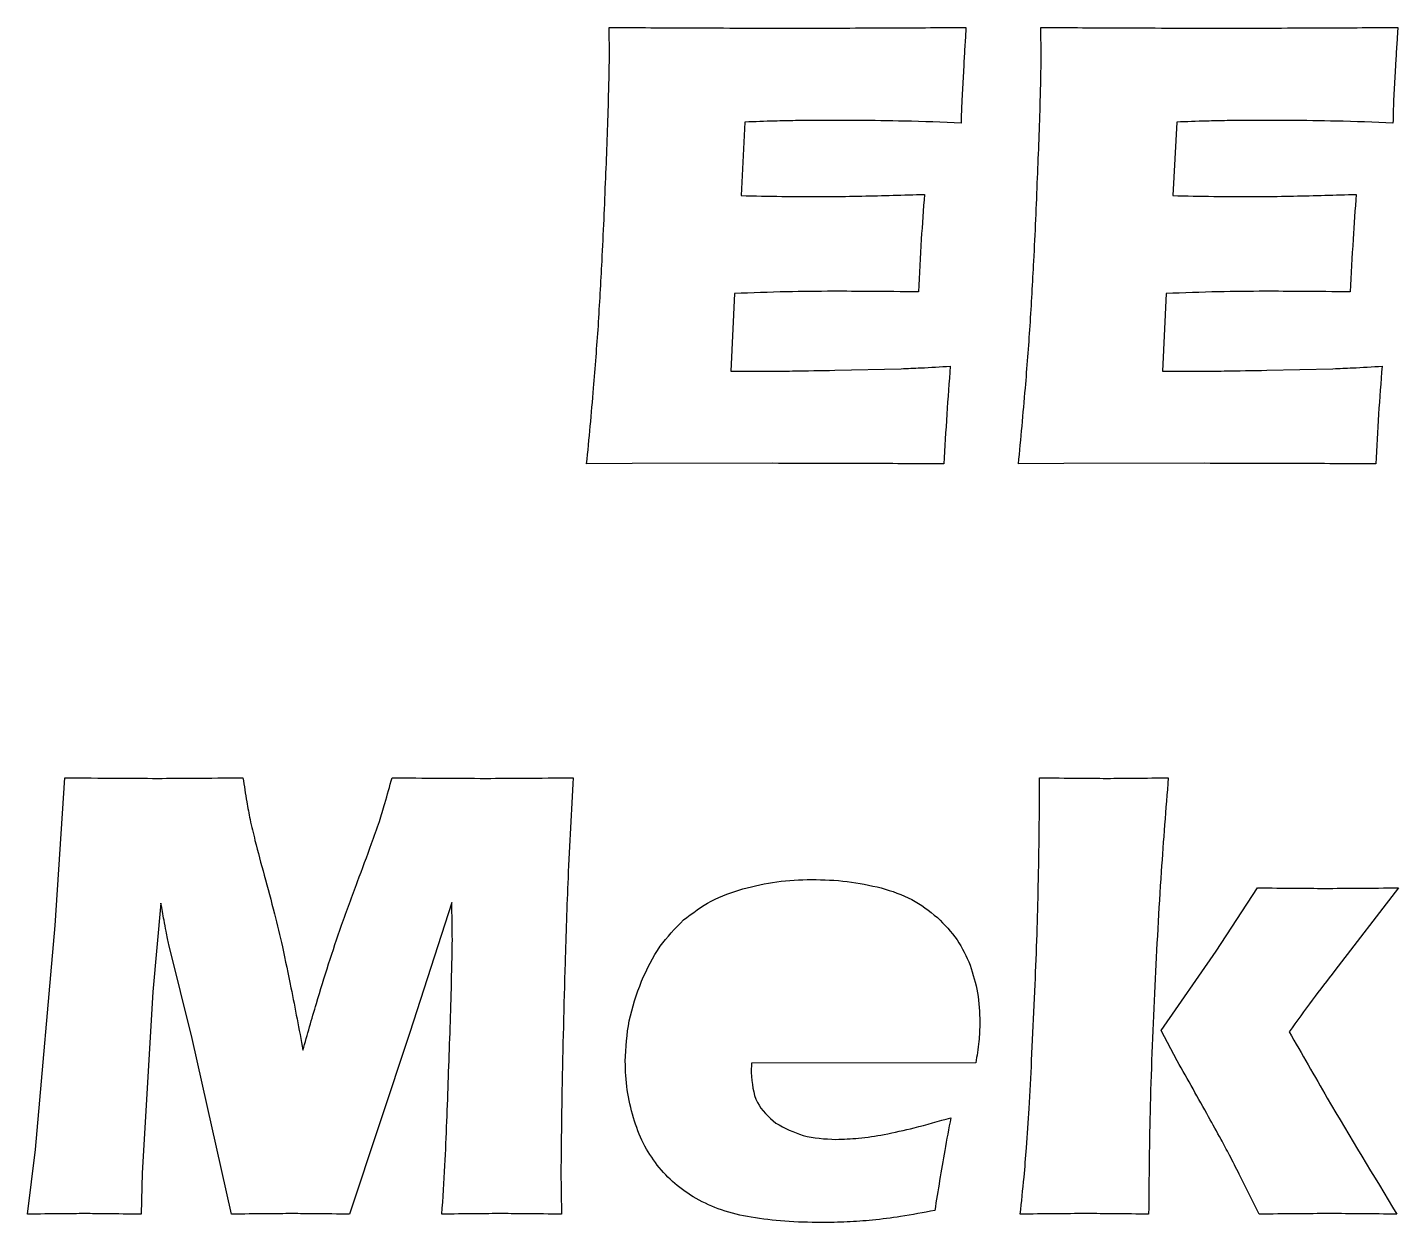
# Model space of a CAD drawing. Header units: millimetres. Extents: x -117 to 117, y -133 to 133.
# Drawn here: x -20.92 to -11.5, y 104.14 to 112.35 of the extents above; entities that cross this region are included whole.
import ezdxf

# ---------------------------------------------------------------- set-up
doc = ezdxf.new("R2010")
doc.units = ezdxf.units.MM
doc.layers.get('0').update_dxf_attribs({"linetype": 'CONTINUOUS'})

msp = doc.modelspace()

# ---------------------------------------------------------------- linework, layer by layer
for p, q in [((-16.9217, 112.1551), (-16.9239, 112.3485)), ((-14.4716, 112.3485), (-14.476, 112.2762)), ((-13.9547, 112.1551), (-13.9569, 112.3485)), ((-11.5045, 112.3485), (-11.5089, 112.2762)), ((-14.487, 112.0857), (-14.5001, 111.8469)), ((-11.5199, 112.0857), (-11.5331, 111.8469)), ((-15.9902, 111.6979), (-16.0169, 111.1925)), ((-13.0232, 111.6979), (-13.0499, 111.1925)), ((-16.062, 110.5199), (-16.0882, 109.9859)), ((-13.095, 110.5199), (-13.1211, 109.9859)), ((-16.0882, 109.9859), (-15.8356, 109.9859)), ((-15.3721, 109.9925), (-14.9175, 110.0034)), ((-13.1211, 109.9859), (-12.8685, 109.9859)), ((-12.4051, 109.9925), (-11.9504, 110.0034)), ((-16.7661, 109.3507), (-17.0782, 109.3485)), ((-15.799, 109.3529), (-16.7661, 109.3507)), ((-13.799, 109.3507), (-14.1111, 109.3485)), ((-12.832, 109.3529), (-13.799, 109.3507)), ((-20.7314, 106.1771), (-20.6639, 107.1925)), ((-12.7518, 105.9995), (-12.4683, 106.4364)), ((-11.499, 106.4364), (-11.9364, 105.8678)), ((-20.0034, 106.3309), (-20.0588, 105.7221)), ((-18.0056, 106.3353), (-18.294, 105.4408)), ((-20.8666, 104.6364), (-20.7314, 106.1771)), ((-19.7898, 105.4012), (-19.9484, 106.0452)), ((-13.1298, 105.4551), (-12.7518, 105.9995)), ((-20.0588, 105.7221), (-20.1319, 104.4738)), ((-14.0205, 105.2496), (-13.9965, 105.7705)), ((-18.294, 105.4408), (-18.7078, 104.1925)), ((-13.0199, 105.2461), (-13.1298, 105.4551)), ((-19.5188, 104.1925), (-19.7898, 105.4012)), ((-14.4045, 105.232), (-15.9452, 105.2298)), ((-20.921, 104.1925), (-20.8666, 104.6364)), ((-20.1319, 104.4738), (-20.1386, 104.1925)), ((-12.4573, 104.1925), (-12.5935, 104.4674))]:
    msp.add_line(p, q)
for points, knots in [([(-16.9239, 112.3485), (-16.7329, 112.3472), (-16.3147, 112.3444), (-15.8964, 112.3442), (-15.6692, 112.3441)], [0, 0, 0, 0, 0.0572982, 0.1254745, 0.1254745, 0.1254745, 0.1254745]), ([(-15.6692, 112.3441), (-15.4562, 112.3442), (-15.057, 112.3445), (-14.6578, 112.3472), (-14.4716, 112.3485)], [0, 0, 0, 0, 0.063891, 0.1197611, 0.1197611, 0.1197611, 0.1197611]), ([(-13.9569, 112.3485), (-13.7659, 112.3472), (-13.3476, 112.3444), (-12.9294, 112.3442), (-12.7021, 112.3441)], [0, 0, 0, 0, 0.0572982, 0.1254745, 0.1254745, 0.1254745, 0.1254745]), ([(-12.7021, 112.3441), (-12.4892, 112.3442), (-12.09, 112.3445), (-11.6908, 112.3472), (-11.5045, 112.3485)], [0, 0, 0, 0, 0.063891, 0.1197606, 0.1197606, 0.1197606, 0.1197606]), ([(-14.476, 112.2762), (-14.4773, 112.256), (-14.4814, 112.1925), (-14.4847, 112.1289), (-14.487, 112.0857)], [0, 0, 0, 0, 0.00608962, 0.01908745, 0.01908745, 0.01908745, 0.01908745]), ([(-11.5089, 112.2762), (-11.5102, 112.256), (-11.5143, 112.1925), (-11.5177, 112.1289), (-11.5199, 112.0857)], [0, 0, 0, 0, 0.00608962, 0.01908745, 0.01908745, 0.01908745, 0.01908745]), ([(-16.947, 111.3144), (-16.9398, 111.4901), (-16.9283, 111.7703), (-16.9235, 112.0506), (-16.9217, 112.1551)], [0, 0, 0, 0, 0.05275405, 0.08410661, 0.08410661, 0.08410661, 0.08410661]), ([(-13.98, 111.3144), (-13.9728, 111.4901), (-13.9613, 111.7703), (-13.9565, 112.0506), (-13.9547, 112.1551)], [0, 0, 0, 0, 0.05275402, 0.08410658, 0.08410658, 0.08410658, 0.08410658]), ([(-14.5001, 111.8469), (-14.5014, 111.8211), (-14.504, 111.7693), (-14.5044, 111.7175), (-14.5045, 111.6914)], [0, 0, 0, 0, 0.00772939, 0.01556069, 0.01556069, 0.01556069, 0.01556069]), ([(-11.5331, 111.8469), (-11.5344, 111.8211), (-11.537, 111.7693), (-11.5373, 111.7175), (-11.5375, 111.6914)], [0, 0, 0, 0, 0.00772939, 0.01556069, 0.01556069, 0.01556069, 0.01556069]), ([(-15.6441, 111.7078), (-15.6914, 111.707), (-15.8069, 111.7048), (-15.9222, 111.7005), (-15.9902, 111.6979)], [0, 0, 0, 0, 0.01420629, 0.03463028, 0.03463028, 0.03463028, 0.03463028]), ([(-15.2166, 111.7089), (-15.305, 111.709), (-15.4475, 111.709), (-15.59, 111.7082), (-15.6441, 111.7078)], [0, 0, 0, 0, 0.02651073, 0.04274724, 0.04274724, 0.04274724, 0.04274724]), ([(-14.5045, 111.6914), (-14.6346, 111.6965), (-14.8718, 111.7058), (-15.1093, 111.708), (-15.2166, 111.7089)], [0, 0, 0, 0, 0.03903328, 0.07123424, 0.07123424, 0.07123424, 0.07123424]), ([(-12.6771, 111.7078), (-12.7244, 111.707), (-12.8398, 111.7048), (-12.9552, 111.7005), (-13.0232, 111.6979)], [0, 0, 0, 0, 0.01420629, 0.03463028, 0.03463028, 0.03463028, 0.03463028]), ([(-12.2496, 111.7089), (-12.338, 111.709), (-12.4805, 111.709), (-12.6229, 111.7082), (-12.6771, 111.7078)], [0, 0, 0, 0, 0.02651073, 0.04274724, 0.04274724, 0.04274724, 0.04274724]), ([(-11.5375, 111.6914), (-11.6675, 111.6965), (-11.9048, 111.7058), (-12.1423, 111.708), (-12.2496, 111.7089)], [0, 0, 0, 0, 0.03903328, 0.07123424, 0.07123424, 0.07123424, 0.07123424]), ([(-16.9977, 110.2979), (-16.9889, 110.4464), (-16.9687, 110.785), (-16.9548, 111.124), (-16.947, 111.3144)], [0, 0, 0, 0, 0.044605, 0.1017766, 0.1017766, 0.1017766, 0.1017766]), ([(-14.0307, 110.2979), (-14.0218, 110.4464), (-14.0016, 110.785), (-13.9878, 111.124), (-13.98, 111.3144)], [0, 0, 0, 0, 0.044605, 0.1017766, 0.1017766, 0.1017766, 0.1017766]), ([(-16.0169, 111.1925), (-15.9233, 111.1905), (-15.7218, 111.1864), (-15.5203, 111.186), (-15.4124, 111.1859)], [0, 0, 0, 0, 0.02808815, 0.06045819, 0.06045819, 0.06045819, 0.06045819]), ([(-15.4124, 111.1859), (-15.3373, 111.187), (-15.1189, 111.1904), (-14.9005, 111.1969), (-14.7573, 111.2012)], [0, 0, 0, 0, 0.0225367, 0.06553047, 0.06553047, 0.06553047, 0.06553047]), ([(-14.7573, 111.2012), (-14.7647, 111.0985), (-14.7809, 110.8752), (-14.7927, 110.6516), (-14.799, 110.5309)], [0, 0, 0, 0, 0.0308985, 0.06716419, 0.06716419, 0.06716419, 0.06716419]), ([(-13.0499, 111.1925), (-12.9563, 111.1905), (-12.7548, 111.1864), (-12.5533, 111.186), (-12.4454, 111.1859)], [0, 0, 0, 0, 0.02808815, 0.06045819, 0.06045819, 0.06045819, 0.06045819]), ([(-12.4454, 111.1859), (-12.3703, 111.187), (-12.1518, 111.1904), (-11.9335, 111.1969), (-11.7902, 111.2012)], [0, 0, 0, 0, 0.0225367, 0.06553047, 0.06553047, 0.06553047, 0.06553047]), ([(-11.7902, 111.2012), (-11.7977, 111.0985), (-11.8139, 110.8752), (-11.8256, 110.6516), (-11.832, 110.5309)], [0, 0, 0, 0, 0.0308985, 0.06716419, 0.06716419, 0.06716419, 0.06716419]), ([(-15.3833, 110.5353), (-15.4904, 110.5345), (-15.7167, 110.5329), (-15.9429, 110.5244), (-16.062, 110.5199)], [0, 0, 0, 0, 0.0321273, 0.06789535, 0.06789535, 0.06789535, 0.06789535]), ([(-14.799, 110.5309), (-14.911, 110.5322), (-15.1058, 110.5344), (-15.3005, 110.535), (-15.3833, 110.5353)], [0, 0, 0, 0, 0.0336091, 0.05842919, 0.05842919, 0.05842919, 0.05842919]), ([(-12.4162, 110.5353), (-12.5233, 110.5345), (-12.7497, 110.5329), (-12.9758, 110.5244), (-13.095, 110.5199)], [0, 0, 0, 0, 0.0321273, 0.06789535, 0.06789535, 0.06789535, 0.06789535]), ([(-11.832, 110.5309), (-11.944, 110.5322), (-12.1387, 110.5344), (-12.3335, 110.535), (-12.4162, 110.5353)], [0, 0, 0, 0, 0.0336091, 0.05842919, 0.05842919, 0.05842919, 0.05842919]), ([(-17.0782, 109.3485), (-17.0616, 109.5221), (-17.0313, 109.8383), (-17.0082, 110.1551), (-16.9977, 110.2979)], [0, 0, 0, 0, 0.0523054, 0.09528771, 0.09528771, 0.09528771, 0.09528771]), ([(-14.1111, 109.3485), (-14.0945, 109.5221), (-14.0643, 109.8383), (-14.0411, 110.1551), (-14.0307, 110.2979)], [0, 0, 0, 0, 0.0523054, 0.09528771, 0.09528771, 0.09528771, 0.09528771]), ([(-15.8356, 109.9859), (-15.7783, 109.9863), (-15.6238, 109.9876), (-15.4693, 109.9906), (-15.3721, 109.9925)], [0, 0, 0, 0, 0.01718743, 0.04634783, 0.04634783, 0.04634783, 0.04634783]), ([(-14.9175, 110.0034), (-14.8724, 110.0051), (-14.7596, 110.0093), (-14.647, 110.0166), (-14.5793, 110.021)], [0, 0, 0, 0, 0.01351806, 0.03386916, 0.03386916, 0.03386916, 0.03386916]), ([(-14.5793, 110.021), (-14.5877, 109.9108), (-14.6049, 109.6868), (-14.6171, 109.4624), (-14.6232, 109.3485)], [0, 0, 0, 0, 0.03316517, 0.06739817, 0.06739817, 0.06739817, 0.06739817]), ([(-12.8685, 109.9859), (-12.8113, 109.9863), (-12.6568, 109.9876), (-12.5023, 109.9906), (-12.4051, 109.9925)], [0, 0, 0, 0, 0.01718743, 0.04634736, 0.04634736, 0.04634736, 0.04634736]), ([(-11.9504, 110.0034), (-11.9054, 110.0051), (-11.7926, 110.0093), (-11.6799, 110.0166), (-11.6122, 110.021)], [0, 0, 0, 0, 0.01351806, 0.03386916, 0.03386916, 0.03386916, 0.03386916]), ([(-11.6122, 110.021), (-11.6207, 109.9108), (-11.6379, 109.6868), (-11.65, 109.4624), (-11.6562, 109.3485)], [0, 0, 0, 0, 0.03316517, 0.06739817, 0.06739817, 0.06739817, 0.06739817]), ([(-14.6232, 109.3485), (-14.8106, 109.3498), (-15.2025, 109.3525), (-15.5945, 109.3527), (-15.799, 109.3529)], [0, 0, 0, 0, 0.0562101, 0.1175839, 0.1175839, 0.1175839, 0.1175839]), ([(-11.6562, 109.3485), (-11.8435, 109.3498), (-12.2355, 109.3525), (-12.6274, 109.3527), (-12.832, 109.3529)], [0, 0, 0, 0, 0.0562101, 0.1175839, 0.1175839, 0.1175839, 0.1175839]), ([(-20.6639, 107.1925), (-20.5431, 107.1912), (-20.3306, 107.1889), (-20.1181, 107.1883), (-20.0264, 107.1881)], [0, 0, 0, 0, 0.03623016, 0.06374841, 0.06374841, 0.06374841, 0.06374841]), ([(-20.0264, 107.1881), (-19.9455, 107.1883), (-19.75, 107.189), (-19.5544, 107.1912), (-19.4397, 107.1925)], [0, 0, 0, 0, 0.02426268, 0.05867283, 0.05867283, 0.05867283, 0.05867283]), ([(-19.4397, 107.1925), (-19.4313, 107.137), (-19.4168, 107.0411), (-19.399, 106.9458), (-19.3915, 106.9056)], [0, 0, 0, 0, 0.01682787, 0.02908586, 0.02908586, 0.02908586, 0.02908586]), ([(-18.5025, 106.8925), (-18.4897, 106.9337), (-18.459, 107.0332), (-18.4316, 107.1336), (-18.4155, 107.1925)], [0, 0, 0, 0, 0.01295096, 0.03123704, 0.03123704, 0.03123704, 0.03123704]), ([(-18.4155, 107.1925), (-18.3067, 107.1912), (-18.0914, 107.1886), (-17.876, 107.1882), (-17.7694, 107.1881)], [0, 0, 0, 0, 0.03263878, 0.0646171, 0.0646171, 0.0646171, 0.0646171]), ([(-17.7694, 107.1881), (-17.6837, 107.1883), (-17.4844, 107.1889), (-17.2851, 107.1912), (-17.1716, 107.1925)], [0, 0, 0, 0, 0.02571463, 0.05978243, 0.05978243, 0.05978243, 0.05978243]), ([(-17.1716, 107.1925), (-17.1841, 106.963), (-17.2072, 106.539), (-17.2204, 106.1146), (-17.2265, 105.9199)], [0, 0, 0, 0, 0.0689331, 0.1273751, 0.1273751, 0.1273751, 0.1273751]), ([(-13.9746, 106.4474), (-13.9721, 106.574), (-13.9671, 106.8223), (-13.9663, 107.0707), (-13.9659, 107.1925)], [0, 0, 0, 0, 0.03797267, 0.0745118, 0.0745118, 0.0745118, 0.0745118]), ([(-13.9659, 107.1925), (-13.8761, 107.1912), (-13.7221, 107.189), (-13.5681, 107.1883), (-13.5039, 107.1881)], [0, 0, 0, 0, 0.02695238, 0.04620404, 0.04620404, 0.04620404, 0.04620404]), ([(-13.5039, 107.1881), (-13.439, 107.1883), (-13.2982, 107.1888), (-13.1574, 107.1912), (-13.0815, 107.1925)], [0, 0, 0, 0, 0.01947243, 0.04224522, 0.04224522, 0.04224522, 0.04224522]), ([(-13.0815, 107.1925), (-13.0986, 106.9773), (-13.1365, 106.5009), (-13.161, 106.0235), (-13.1743, 105.7617)], [0, 0, 0, 0, 0.0647435, 0.1433846, 0.1433846, 0.1433846, 0.1433846]), ([(-19.3915, 106.9056), (-19.3803, 106.8574), (-19.3506, 106.7292), (-19.3157, 106.6024), (-19.2939, 106.5232)], [0, 0, 0, 0, 0.01485092, 0.03946969, 0.03946969, 0.03946969, 0.03946969]), ([(-18.6533, 106.4782), (-18.6205, 106.5653), (-18.5686, 106.7028), (-18.5202, 106.8416), (-18.5025, 106.8925)], [0, 0, 0, 0, 0.02792604, 0.04409022, 0.04409022, 0.04409022, 0.04409022]), ([(-19.2939, 106.5232), (-19.27, 106.4349), (-19.2258, 106.2714), (-19.1869, 106.1067), (-19.169, 106.0309)], [0, 0, 0, 0, 0.02744974, 0.0507941, 0.0507941, 0.0507941, 0.0507941]), ([(-18.8515, 105.9133), (-18.8223, 106.002), (-18.7598, 106.1915), (-18.6903, 106.3786), (-18.6533, 106.4782)], [0, 0, 0, 0, 0.02799646, 0.05986327, 0.05986327, 0.05986327, 0.05986327]), ([(-16.0045, 106.4299), (-15.9271, 106.4484), (-15.7717, 106.4857), (-15.612, 106.4909), (-15.532, 106.4936)], [0, 0, 0, 0, 0.02383514, 0.0477891, 0.0477891, 0.0477891, 0.0477891]), ([(-15.532, 106.4936), (-15.4501, 106.4913), (-15.2889, 106.4868), (-15.1314, 106.4523), (-15.054, 106.4353)], [0, 0, 0, 0, 0.02452122, 0.04825122, 0.04825122, 0.04825122, 0.04825122]), ([(-16.4122, 106.2147), (-16.3507, 106.2616), (-16.2269, 106.3561), (-16.079, 106.4052), (-16.0045, 106.4299)], [0, 0, 0, 0, 0.02302782, 0.04638479, 0.04638479, 0.04638479, 0.04638479]), ([(-15.054, 106.4353), (-14.9817, 106.4129), (-14.8404, 106.369), (-14.7248, 106.277), (-14.6683, 106.232)], [0, 0, 0, 0, 0.0224853, 0.04394091, 0.04394091, 0.04394091, 0.04394091]), ([(-13.9965, 105.7705), (-13.9918, 105.8859), (-13.9826, 106.1114), (-13.9772, 106.3371), (-13.9746, 106.4474)], [0, 0, 0, 0, 0.03464017, 0.0677286, 0.0677286, 0.0677286, 0.0677286]), ([(-12.4683, 106.4364), (-12.3794, 106.4351), (-12.2263, 106.4329), (-12.0732, 106.4323), (-12.0089, 106.432)], [0, 0, 0, 0, 0.02665056, 0.04593655, 0.04593655, 0.04593655, 0.04593655]), ([(-12.0089, 106.432), (-11.9305, 106.4322), (-11.7606, 106.4328), (-11.5906, 106.4351), (-11.499, 106.4364)], [0, 0, 0, 0, 0.02351691, 0.05099139, 0.05099139, 0.05099139, 0.05099139]), ([(-19.9682, 106.1375), (-19.973, 106.1628), (-19.9853, 106.2271), (-19.9966, 106.2917), (-20.0034, 106.3309)], [0, 0, 0, 0, 0.00771635, 0.0196595, 0.0196595, 0.0196595, 0.0196595]), ([(-18.0012, 106.0848), (-18.0015, 106.1207), (-18.0021, 106.2042), (-18.0044, 106.2877), (-18.0056, 106.3353)], [0, 0, 0, 0, 0.01076975, 0.02505929, 0.02505929, 0.02505929, 0.02505929]), ([(-16.7012, 105.7942), (-16.6631, 105.8773), (-16.5909, 106.0343), (-16.4694, 106.1569), (-16.4122, 106.2147)], [0, 0, 0, 0, 0.02718022, 0.05137566, 0.05137566, 0.05137566, 0.05137566]), ([(-14.6683, 106.232), (-14.6196, 106.1829), (-14.5248, 106.0873), (-14.4698, 105.9644), (-14.443, 105.9045)], [0, 0, 0, 0, 0.02053832, 0.04003862, 0.04003862, 0.04003862, 0.04003862]), ([(-19.9484, 106.0452), (-19.9515, 106.0591), (-19.9585, 106.0898), (-19.9648, 106.1206), (-19.9682, 106.1375)], [0, 0, 0, 0, 0.004279725, 0.009441752, 0.009441752, 0.009441752, 0.009441752]), ([(-19.169, 106.0309), (-19.1491, 105.9371), (-19.0988, 105.7007), (-19.0544, 105.4632), (-19.0276, 105.3199)], [0, 0, 0, 0, 0.02876875, 0.0724933, 0.0724933, 0.0724933, 0.0724933]), ([(-18.028, 105.1342), (-18.0204, 105.3374), (-18.0087, 105.6542), (-18.0032, 105.9711), (-18.0012, 106.0848)], [0, 0, 0, 0, 0.0609946, 0.09509461, 0.09509461, 0.09509461, 0.09509461]), ([(-19.0276, 105.3199), (-18.9973, 105.427), (-18.9411, 105.6256), (-18.8797, 105.8226), (-18.8515, 105.9133)], [0, 0, 0, 0, 0.03339376, 0.06190177, 0.06190177, 0.06190177, 0.06190177]), ([(-17.2265, 105.9199), (-17.2347, 105.6269), (-17.248, 105.1493), (-17.2531, 104.6716), (-17.2551, 104.487)], [0, 0, 0, 0, 0.0879382, 0.1433274, 0.1433274, 0.1433274, 0.1433274]), ([(-14.443, 105.9045), (-14.4234, 105.8418), (-14.3835, 105.7137), (-14.3785, 105.5796), (-14.376, 105.5111)], [0, 0, 0, 0, 0.01961132, 0.04006474, 0.04006474, 0.04006474, 0.04006474]), ([(-11.9364, 105.8678), (-11.9886, 105.8004), (-12.0961, 105.6619), (-12.1982, 105.5195), (-12.2507, 105.4463)], [0, 0, 0, 0, 0.02557525, 0.05258107, 0.05258107, 0.05258107, 0.05258107]), ([(-16.8133, 105.2442), (-16.8085, 105.3378), (-16.7987, 105.5267), (-16.7339, 105.7045), (-16.7012, 105.7942)], [0, 0, 0, 0, 0.027944, 0.05641381, 0.05641381, 0.05641381, 0.05641381]), ([(-13.1743, 105.7617), (-13.1866, 105.4885), (-13.21, 104.9656), (-13.2143, 104.4423), (-13.2164, 104.1925)], [0, 0, 0, 0, 0.0820386, 0.156991, 0.156991, 0.156991, 0.156991]), ([(-14.376, 105.5111), (-14.3774, 105.4669), (-14.3804, 105.3732), (-14.3962, 105.2808), (-14.4045, 105.232)], [0, 0, 0, 0, 0.01326096, 0.02808701, 0.02808701, 0.02808701, 0.02808701]), ([(-12.2507, 105.4463), (-12.1638, 105.2942), (-11.923, 104.8727), (-11.6711, 104.4577), (-11.51, 104.1925)], [0, 0, 0, 0, 0.052538, 0.1456316, 0.1456316, 0.1456316, 0.1456316]), ([(-16.7573, 104.8555), (-16.7736, 104.919), (-16.8064, 105.0465), (-16.811, 105.1781), (-16.8133, 105.2442)], [0, 0, 0, 0, 0.01961316, 0.03937057, 0.03937057, 0.03937057, 0.03937057]), ([(-14.0554, 104.6496), (-14.0493, 104.7395), (-14.0358, 104.9394), (-14.0259, 105.1395), (-14.0205, 105.2496)], [0, 0, 0, 0, 0.02703453, 0.06010266, 0.06010266, 0.06010266, 0.06010266]), ([(-12.7188, 104.7072), (-12.7472, 104.7587), (-12.8463, 104.9391), (-12.9476, 105.1182), (-13.0199, 105.2461)], [0, 0, 0, 0, 0.01764459, 0.06173504, 0.06173504, 0.06173504, 0.06173504]), ([(-15.9452, 105.2298), (-15.9458, 105.2187), (-15.947, 105.1976), (-15.9473, 105.1764), (-15.9474, 105.1664)], [0, 0, 0, 0, 0.003340304, 0.006350728, 0.006350728, 0.006350728, 0.006350728]), ([(-15.9474, 105.1664), (-15.9417, 105.0937), (-15.9309, 104.9549), (-15.8275, 104.8624), (-15.7782, 104.8184)], [0, 0, 0, 0, 0.02094971, 0.04005585, 0.04005585, 0.04005585, 0.04005585]), ([(-18.0727, 104.1925), (-18.0656, 104.3039), (-18.0456, 104.6175), (-18.0349, 104.9317), (-18.028, 105.1342)], [0, 0, 0, 0, 0.03349448, 0.09428584, 0.09428584, 0.09428584, 0.09428584]), ([(-16.5935, 104.5295), (-16.6276, 104.5783), (-16.6978, 104.6791), (-16.737, 104.7955), (-16.7573, 104.8555)], [0, 0, 0, 0, 0.01775515, 0.03665098, 0.03665098, 0.03665098, 0.03665098]), ([(-15.7782, 104.8184), (-15.7168, 104.7858), (-15.5878, 104.7174), (-15.4416, 104.7104), (-15.365, 104.7067)], [0, 0, 0, 0, 0.02057177, 0.04327164, 0.04327164, 0.04327164, 0.04327164]), ([(-15.0342, 104.7408), (-14.9649, 104.7553), (-14.8106, 104.7875), (-14.6593, 104.8318), (-14.576, 104.8562)], [0, 0, 0, 0, 0.02124329, 0.04727062, 0.04727062, 0.04727062, 0.04727062]), ([(-14.576, 104.8562), (-14.5901, 104.7811), (-14.6302, 104.5693), (-14.664, 104.3563), (-14.6859, 104.2188)], [0, 0, 0, 0, 0.02291124, 0.06467939, 0.06467939, 0.06467939, 0.06467939]), ([(-15.365, 104.7067), (-15.3131, 104.7085), (-15.2021, 104.7123), (-15.0926, 104.7309), (-15.0342, 104.7408)], [0, 0, 0, 0, 0.01554535, 0.03328506, 0.03328506, 0.03328506, 0.03328506]), ([(-12.5935, 104.4674), (-12.6159, 104.5113), (-12.6568, 104.5917), (-12.6995, 104.6711), (-12.7188, 104.7072)], [0, 0, 0, 0, 0.01477956, 0.0270528, 0.0270528, 0.0270528, 0.0270528]), ([(-14.099, 104.1925), (-14.0899, 104.2774), (-14.0736, 104.4296), (-14.061, 104.5822), (-14.0554, 104.6496)], [0, 0, 0, 0, 0.02562876, 0.04592368, 0.04592368, 0.04592368, 0.04592368]), ([(-16.3265, 104.3), (-16.3772, 104.3323), (-16.4772, 104.396), (-16.5551, 104.4854), (-16.5935, 104.5295)], [0, 0, 0, 0, 0.01792995, 0.0353706, 0.0353706, 0.0353706, 0.0353706]), ([(-17.2551, 104.487), (-17.2548, 104.4489), (-17.254, 104.3507), (-17.2519, 104.2525), (-17.2507, 104.1925)], [0, 0, 0, 0, 0.01142912, 0.02945408, 0.02945408, 0.02945408, 0.02945408]), ([(-15.9474, 104.1715), (-16.0167, 104.1851), (-16.1489, 104.2111), (-16.2693, 104.2713), (-16.3265, 104.3)], [0, 0, 0, 0, 0.02107411, 0.04019315, 0.04019315, 0.04019315, 0.04019315]), ([(-14.6859, 104.2188), (-14.7639, 104.2038), (-14.906, 104.1763), (-15.0497, 104.1594), (-15.1144, 104.1518)], [0, 0, 0, 0, 0.0238349, 0.04339118, 0.04339118, 0.04339118, 0.04339118]), ([(-20.5254, 104.1969), (-20.5774, 104.1966), (-20.7093, 104.1958), (-20.8412, 104.1937), (-20.921, 104.1925)], [0, 0, 0, 0, 0.01560488, 0.03956297, 0.03956297, 0.03956297, 0.03956297]), ([(-20.1386, 104.1925), (-20.2214, 104.1937), (-20.3503, 104.1956), (-20.4793, 104.1965), (-20.5254, 104.1969)], [0, 0, 0, 0, 0.02483754, 0.03868389, 0.03868389, 0.03868389, 0.03868389]), ([(-19.1012, 104.1969), (-19.1587, 104.1966), (-19.2979, 104.1959), (-19.4371, 104.1937), (-19.5188, 104.1925)], [0, 0, 0, 0, 0.01725303, 0.04176087, 0.04176087, 0.04176087, 0.04176087]), ([(-18.7078, 104.1925), (-18.7882, 104.1937), (-18.9194, 104.1958), (-19.0505, 104.1965), (-19.1012, 104.1969)], [0, 0, 0, 0, 0.0241233, 0.03934338, 0.03934338, 0.03934338, 0.03934338]), ([(-17.6573, 104.1969), (-17.7201, 104.1966), (-17.8586, 104.1961), (-17.997, 104.1937), (-18.0727, 104.1925)], [0, 0, 0, 0, 0.01884636, 0.04154143, 0.04154143, 0.04154143, 0.04154143]), ([(-17.2507, 104.1925), (-17.3329, 104.1937), (-17.4684, 104.1958), (-17.604, 104.1966), (-17.6573, 104.1969)], [0, 0, 0, 0, 0.0246728, 0.04066201, 0.04066201, 0.04066201, 0.04066201]), ([(-15.4661, 104.1353), (-15.5499, 104.1366), (-15.7111, 104.139), (-15.8708, 104.161), (-15.9474, 104.1715)], [0, 0, 0, 0, 0.02512658, 0.04830807, 0.04830807, 0.04830807, 0.04830807]), ([(-15.1144, 104.1518), (-15.1726, 104.147), (-15.2897, 104.1373), (-15.4071, 104.136), (-15.4661, 104.1353)], [0, 0, 0, 0, 0.01751595, 0.03521331, 0.03521331, 0.03521331, 0.03521331]), ([(-13.6467, 104.1969), (-13.7181, 104.1966), (-13.8689, 104.1962), (-14.0196, 104.1937), (-14.099, 104.1925)], [0, 0, 0, 0, 0.02140741, 0.04523295, 0.04523295, 0.04523295, 0.04523295]), ([(-13.2164, 104.1925), (-13.2947, 104.1937), (-13.4381, 104.1961), (-13.5816, 104.1966), (-13.6467, 104.1969)], [0, 0, 0, 0, 0.02349608, 0.04303813, 0.04303813, 0.04303813, 0.04303813]), ([(-11.9738, 104.1969), (-12.0492, 104.1966), (-12.2104, 104.1961), (-12.3716, 104.1937), (-12.4573, 104.1925)], [0, 0, 0, 0, 0.02263763, 0.04835415, 0.04835415, 0.04835415, 0.04835415]), ([(-11.51, 104.1925), (-11.5915, 104.1937), (-11.7461, 104.1962), (-11.9007, 104.1966), (-11.9738, 104.1969)], [0, 0, 0, 0, 0.02445252, 0.04637587, 0.04637587, 0.04637587, 0.04637587])]:
    msp.add_open_spline(points, degree=3, knots=knots)

doc.saveas('drawing.dxf')
